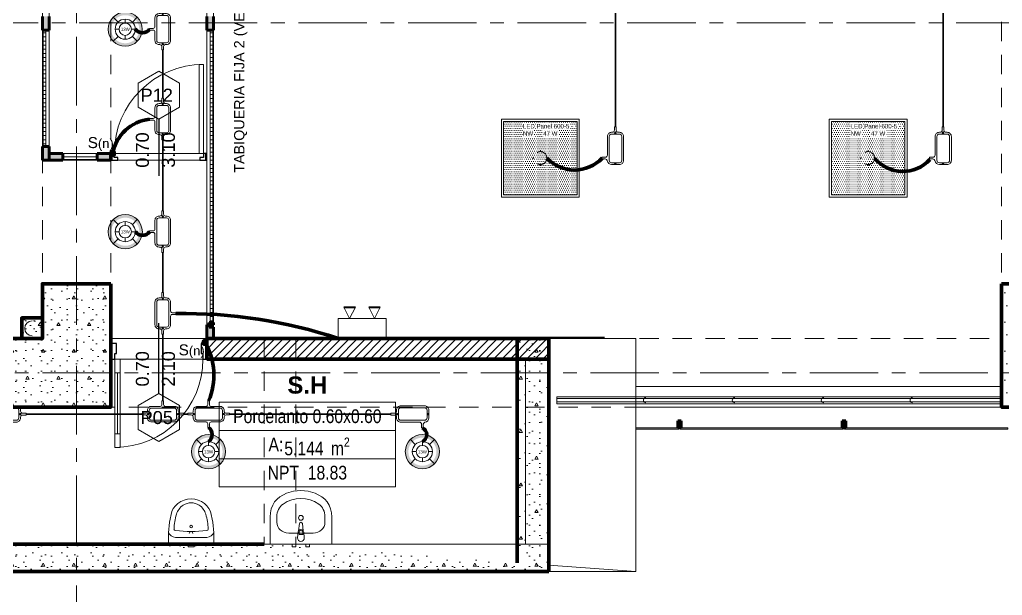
# Model space of a CAD drawing. Header units: inches. Extents: x -38 to 5698, y -33 to 92.
# Drawn here: x 392.9 to 400.08, y 5.83 to 10.03 of the extents above; entities that cross this region are included whole.
import ezdxf
from ezdxf.lldxf.tags import DXFTag

# ---------------------------------------------------------------- set-up
doc = ezdxf.new("R2010")
doc.units = ezdxf.units.IN
doc.header["$MEASUREMENT"] = 0
doc.set_wipeout_variables(frame=1)
for name, pattern in [('CONTINUA', [0]), ('DASHED', [0.75, 0.5, -0.25]), ('Hidden Line', [0.195611, 0.141111, -0.0545]), ('Línea Oculta', [0.195611, 0.141111, -0.0545]), ('Punto & Raya', [0.65, 0.5, -0.075, 0, -0.075]), ('Rayas', [0.282222, 0.141111, -0.141111]), ('Wipeout_Contour', [1, 0, -1])]:
    doc.linetypes.add(name, pattern=pattern)
for name, color, linetype, lineweight in [('00 IE CKTO TOMAS', 111, 'Rayas', 18), ('00_IE_Luminarias', 6, 'Continuous', 30), ('01 IE LUM LED AD DN570C', 1, 'Continuous', 13), ('ALUMBRADO_CONDUIT', 30, 'CONDUIT1', 30), ('Bancas', 1, 'Continuous', 13), ('Cable Alumbrado', 150, 'Continuous', 30), ('CABLEADO EXT.', 3, 'PVCSUBT', 30), ('Luminarias', 5, 'Continuous', 20), ('pulsador', 4, 'Continuous', 40), ('Simb_Alumbrado', 140, 'CONTINUA', 30)]:
    doc.layers.add(name, color=color, linetype=linetype, lineweight=lineweight)
for name, color, linetype in [('02 _ ARQ _ ALB _ Ejes Generales', 7, 'Continuous'), ('02 _ ARQ _ ALB _ Muros Interiores', 7, 'Continuous'), ('02 _ ARQ _ ZON _ Espacio.3D', 7, 'Continuous'), ('08 _ STR _ EXT _ 06 Columnas', 7, 'Continuous'), ('08 _ STR _ EXT _ 07 Losa Aligerada', 7, 'Continuous'), ('08 _ STR _ EXT _ 08 Placas Inclinadas', 7, 'Continuous'), ('08 _ STR _ EXT _ 09 Vigas', 7, 'Continuous'), ('Acabado - Muros', 7, 'Continuous'), ('Estructura - 04 MURO', 7, 'Continuous'), ('Estructura - Carga', 7, 'Continuous'), ('Interior - Escaleras & Barandillas', 7, 'Continuous'), ('Interior - Sanitarios', 7, 'Continuous'), ('Marcador - Secciones', 251, 'Continuous'), ('MEP - HVAC', 7, 'Continuous'), ('Notas - Etiquetas', 251, 'Continuous')]:
    doc.layers.add(name, color=color, linetype=linetype)
doc.styles.add('Annotative', font='arial.ttf')
doc.styles.add('Estilo_Generado_4', font='swisse.ttf')
doc.styles.add('Estilo_Generado_8', font='arialbd.ttf')
doc.styles.add('Estilo_Generado_9', font='ARIALN.TTF')
doc.styles.add('{18b73a54-fa43-428c-adcb-c1c7bbdf2c84}', font='Simplex.shx')
tags = doc.linetypes.add('CONDUIT', pattern='A,1.5,-0.210535,["con",{18b73a54-fa43-428c-adcb-c1c7bbdf2c84},S=0.2,R=0,X=0,Y=-0.065594],-0.702384', length=2.412919).pattern_tags.tags
tags[6] = DXFTag(74, 10)
tags = doc.linetypes.add('CONDUIT1', pattern='A,1,-0.19772,["con",{18b73a54-fa43-428c-adcb-c1c7bbdf2c84},S=0.2,R=0,X=0,Y=-0.065594],-0.593642', length=1.791362).pattern_tags.tags
tags[6] = DXFTag(74, 10)
tags = doc.linetypes.add('PVCSUBT', pattern='A,0.6,-0.3,0.6,-0.075691,["PVC",Standard,S=0.2,R=0,X=0,Y=-0.093724],-0.621005', length=2.196696).pattern_tags.tags
tags[10] = DXFTag(74, 10)
pattern_1 = [(0, (370.00005, 6e-09), (0, 0.3897114), [0.024375, -0.200625]), (0, (370.11255, 0.19486), (0, 0.3897114), [0.024375, -0.200625]), (60, (370.00005, 6e-09), (-0.3375, 0.1948557), [0.024375, -0.200625]), (60, (370.22505, 6e-09), (-0.3375, 0.1948557), [0.024375, -0.200625]), (120, (370.02442, 6e-09), (0.3375, 0.1948557), [0.024375, -0.200625]), (120, (370.24942, 6e-09), (0.3375, 0.1948557), [0.024375, -0.200625]), (0, (370.00005, 0.0375), (0, 0.075), [0, -0.075, 0, -0.1125]), (45, (370.03755, 0.0375), (-0.053033, 0.053033), [0, -0.05625, 0, -0.09375])]
pattern_2 = [(0, (370.000046, 6e-09), (0, 0.03), [])]

# ---------------------------------------------------------------- blocks, each defined once
blk = doc.blocks.new('*U270')
at = {"layer": 'Luminarias', "linetype": 'DASHED', "lineweight": 0, "ltscale": 0.05}
blk.add_lwpolyline([(0, -0.0045), (0, 0.0045)], dxfattribs=at)
blk = doc.blocks.new('*U271')
at = {"color": 0, "linetype": 'ByBlock', "lineweight": -2, "transparency": 16777216}
for p, rotation in [((-0.05, 0), 90), ((0, -0.05), 180), ((0.05, 0), 269.9999999999999)]:
    blk.add_blockref('*U270', p, dxfattribs=dict(at, rotation=rotation))
blk.add_blockref('*U270', (0, 0.05), dxfattribs=at)
blk = doc.blocks.new('PANEL LED 50W')
at = {"layer": 'Luminarias'}
h = blk.add_hatch(dxfattribs=at)
h.set_pattern_fill('DOTS', color=4, scale=0.009097)
h.set_pattern_definition([(0, (0, -2e-14), (0.0072206, 0.01444116), [0, -0.01444116])])
h.paths.add_polyline_path([(-0.2574, -0.2574), (0.2574, -0.2574), (0.2574, 0.2574), (-0.2574, 0.2574)])
h.paths.add_polyline_path([(-0.1296, 0.0974), (0.1849, 0.0974), (0.1849, 0.2469), (-0.1296, 0.2469)], flags=24)
at = {"layer": 'Luminarias', "color": 4, "lineweight": 0}
for points in [[(-0.2729, 0.2729), (0.2729, 0.2729), (0.2729, -0.2729), (-0.2729, -0.2729)], [(-0.2574, -0.2574), (0.2574, -0.2574), (0.2574, 0.2574), (-0.2574, 0.2574)]]:
    blk.add_lwpolyline(points, close=True, dxfattribs=at)
at = {"layer": 'Luminarias', "color": 4, "linetype": 'DASHED', "lineweight": 0, "ltscale": 0.01}
blk.add_circle((0, 0), 0.0455, dxfattribs=at)
at = {"color": 4}
blk.add_blockref('*U271', (0, 0), dxfattribs=at)
at = {"layer": 'Luminarias', "color": 4, "insert": (-0.1218, 0.2392), "char_height": 0.030929, "width": 0.382855, "attachment_point": 1}
blk.add_mtext('{\\Ftxt|c0;LED Panel 600-5 - NW      47 W}', dxfattribs=at)
blk = doc.blocks.new('lumin 47')
at = {"layer": 'ALUMBRADO_CONDUIT', "xscale": 1.041283452965173, "yscale": 1.041283452965173, "zscale": 1.041283452965173}
blk.add_blockref('PANEL LED 50W', (-76.251, 24.2433), dxfattribs=at)
blk = doc.blocks.new('LUM DN570C')
at = {"layer": '01 IE LUM LED AD DN570C'}
h = blk.add_hatch(color=256, dxfattribs=at)
edge = h.paths.add_edge_path()
edge.add_arc((0, 0), 0.1344, 0, 360)
edge = h.paths.add_edge_path(flags=17)
edge.add_arc((0, 0), 0.1108, 0, 360)
for p, q in [((-0.0561, 0.0563), (-0.0949, 0.0952)), ((0.0561, 0.0563), (0.0949, 0.0952)), ((-0.0561, -0.0563), (-0.0949, -0.0952)), ((0.0561, -0.0563), (0.0949, -0.0952))]:
    blk.add_line(p, q, dxfattribs=at)
at = {"layer": '01 IE LUM LED AD DN570C', "ltscale": 0.4}
for p, q in [((0, 0.0487), (0, 0.0795)), ((-0.0487, 0), (-0.0795, 0)), ((0.0487, 0), (0.0795, 0)), ((0, -0.0487), (0, -0.0795))]:
    blk.add_line(p, q, dxfattribs=at)
at = {"layer": '01 IE LUM LED AD DN570C'}
for radius in [0.1344, 0.0795]:
    blk.add_circle((0, 0), radius, dxfattribs=at)
at = {"layer": '01 IE LUM LED AD DN570C', "ltscale": 0.4}
blk.add_circle((0, 0), 0.0487, dxfattribs=at)
at = {"color": 1, "linetype": 'ByBlock', "lineweight": 80, "insert": (-0.0353, 0.0117), "char_height": 0.025, "width": 0.622217, "attachment_point": 1}
blk.add_mtext('13W ', dxfattribs=at)
blk = doc.blocks.new('CAJA OVAL TIPO L')
at = {"layer": 'Simb_Alumbrado', "lineweight": 13}
blk.add_lwpolyline([(-0.0491, -0.079), (-0.0491, -0.0343, -0.380413), (-0.0258, -0.0088), (-0.0258, -0.0088, 0.341426), (-0.0164, 0.0033), (-0.0164, 0.0236), (-0.0063, 0.0236), (-0.0063, 0.0033, 0.414214), (0.0063, -0.0092), (0.1138, -0.0092, -0.414214), (0.1388, -0.0343), (0.1388, -0.0382, 0.414214), (0.1513, -0.0508), (0.1716, -0.0508), (0.1716, -0.0609), (0.1513, -0.0609, 0.414214), (0.1388, -0.0734), (0.1388, -0.079, -0.414214), (0.1138, -0.104), (-0.0241, -0.104, -0.414214), (-0.0491, -0.079, 0.414214)], format="xyb", dxfattribs=at)
for points in [[(-0.0483, -0.0558), (-0.0395, -0.0558)], [(-0.0439, -0.0514), (-0.0439, -0.0602)], [(0.1323, -0.0558), (0.1411, -0.0558)], [(0.1367, -0.0514), (0.1367, -0.0602)]]:
    blk.add_lwpolyline(points, dxfattribs=at)
blk.add_lwpolyline([(-0.0241, -0.0199), (0.1138, -0.0199, -0.414214), (0.1282, -0.0343), (0.1282, -0.079, -0.414214), (0.1138, -0.0934), (-0.0241, -0.0934, -0.414214), (-0.0384, -0.079), (-0.0384, -0.0343, -0.414214)], format="xyb", close=True, dxfattribs=at)
for centre in [(-0.0439, -0.0558), (0.1367, -0.0558)]:
    blk.add_circle(centre, 0.00438, dxfattribs=at)
blk = doc.blocks.new('oval t')
at = {"layer": 'Simb_Alumbrado', "lineweight": 13}
blk.add_lwpolyline([(0.0141, 0.0102, -0.414214), (0.0041, 0.0202), (0.0041, 0.0416), (-0.0056, 0.0416), (-0.0056, 0.0202, -0.414214), (-0.0156, 0.0102), (-0.0659, 0.0102, 0.414214), (-0.0899, -0.0138), (-0.0899, -0.0183, -0.414214), (-0.1019, -0.0303), (-0.1213, -0.0303), (-0.1213, -0.04), (-0.1016, -0.04, -0.451917), (-0.0897, -0.0535, 0.451917), (-0.0659, -0.0805), (0.0659, -0.0805, 0.414214), (0.0899, -0.0566), (0.0899, -0.0512, -0.398753), (0.1019, -0.0401), (0.1213, -0.0401), (0.1213, -0.0304), (0.1019, -0.0304, -0.368669), (0.0899, -0.0176), (0.0899, -0.0138, 0.414214), (0.0659, 0.0102), (0.0141, 0.0102)], format="xyb", dxfattribs=at)
blk.add_lwpolyline([(-0.0659, 0), (0.0659, 0, -0.414214), (0.0797, -0.0138), (0.0797, -0.0566, -0.414214), (0.0659, -0.0703), (-0.0659, -0.0703, -0.414214), (-0.0797, -0.0566), (-0.0797, -0.0138, -0.414214)], format="xyb", close=True, dxfattribs=at)
for points in [[(-0.0911, -0.0352), (-0.0828, -0.0352)], [(-0.0869, -0.031), (-0.0869, -0.0394)], [(0.0837, -0.0352), (0.0921, -0.0352)], [(0.0879, -0.031), (0.0879, -0.0394)]]:
    blk.add_lwpolyline(points, dxfattribs=at)
for centre in [(-0.0869, -0.0352), (0.0879, -0.0352)]:
    blk.add_circle(centre, 0.00419, dxfattribs=at)
blk = doc.blocks.new('ii3t')
at = {"layer": 'Simb_Alumbrado', "lineweight": 5}
h = blk.add_hatch(color=3, dxfattribs=at)
edge = h.paths.add_edge_path()
edge.add_arc((0, 0), 0.0164, 0, 360)
blk.add_circle((0, 0), 0.0164, dxfattribs=at)
blk = doc.blocks.new('CAJA CONDULET TIPO X')
at = {"layer": 'Simb_Alumbrado', "lineweight": 13}
for p, q in [((78.5283, -4.1616), (78.5283, -4.1519)), ((78.5283, -4.1519), (78.5497, -4.1519)), ((78.5497, -4.1616), (78.5283, -4.1616))]:
    blk.add_line(p, q, dxfattribs=at)
for points in [[(78.6505, -4.1716, -0.414214), (78.6605, -4.1616), (78.6819, -4.1616), (78.6819, -4.1519), (78.6605, -4.1519, -0.414214), (78.6505, -4.1419), (78.6505, -4.0916, 0.414214), (78.6265, -4.0677), (78.6219, -4.0677, -0.414214), (78.6099, -4.0557), (78.6099, -4.0363), (78.6002, -4.0363), (78.6002, -4.056, -0.451917), (78.5867, -4.0678, 0.451917), (78.5597, -4.0916), (78.5597, -4.1419)], [(78.5597, -4.1716), (78.5597, -4.2235, 0.414214), (78.5837, -4.2475), (78.589, -4.2475, -0.334232), (78.6002, -4.2595), (78.6002, -4.2789), (78.6099, -4.2789), (78.6099, -4.2595, -0.455912), (78.6227, -4.2475), (78.6265, -4.2475, 0.414214), (78.6505, -4.2235), (78.6505, -4.1716)]]:
    blk.add_lwpolyline(points, format="xyb", dxfattribs=at)
blk.add_lwpolyline([(78.6403, -4.0916), (78.6403, -4.2235, -0.414214), (78.6265, -4.2373), (78.5837, -4.2373, -0.414214), (78.5699, -4.2235), (78.5699, -4.0916, -0.414214), (78.5837, -4.0779), (78.6265, -4.0779, -0.414214)], format="xyb", close=True, dxfattribs=at)
for points in [[(78.6093, -4.0706), (78.6009, -4.0706)], [(78.6051, -4.0664), (78.6051, -4.0748)], [(78.6093, -4.2454), (78.6009, -4.2454)], [(78.6051, -4.2412), (78.6051, -4.2496)]]:
    blk.add_lwpolyline(points, dxfattribs=at)
for centre in [(78.6051, -4.0706), (78.6051, -4.2454)]:
    blk.add_circle(centre, 0.00419, dxfattribs=at)
for centre, start, end in [((78.5497, -4.1419), 270, 0), ((78.5497, -4.1716), 0, 90)]:
    blk.add_arc(centre, 0.01, start, end, dxfattribs=at)
blk = doc.blocks.new('luz de emergencia')
at = {"color": 5, "lineweight": 40}
for p, q in [((164.1493, 48.9365, -0.0001), (164.2333, 48.9365, -0.0001)), ((164.3313, 48.9365, -0.0001), (164.4153, 48.9365, -0.0001))]:
    blk.add_line(p, q, dxfattribs=at)
at = {"layer": '00_IE_Luminarias', "color": 5, "linetype": 'Continuous', "lineweight": 13}
for p, q in [((164.1913, 49.0205, -0.0001), (164.1493, 48.9365, -0.0001)), ((164.2333, 48.9365, -0.0001), (164.1913, 49.0205, -0.0001)), ((164.3733, 49.0205, -0.0001), (164.3313, 48.9365, -0.0001)), ((164.4153, 48.9365, -0.0001), (164.3733, 49.0205, -0.0001))]:
    blk.add_line(p, q, dxfattribs=at)
at = {"layer": '00_IE_Luminarias', "color": 5, "linetype": 'Continuous', "lineweight": 13, "elevation": -0.0001}
blk.add_lwpolyline([(164.4573, 49.0205), (164.1073, 49.0205), (164.1073, 49.1666), (164.4573, 49.1665)], close=True, dxfattribs=at)

msp = doc.modelspace()

# ---------------------------------------------------------------- hatches: boundary and pattern name
at = {"layer": '08 _ STR _ EXT _ 06 Columnas', "linetype": 'Continuous', "lineweight": 9}
h = msp.add_hatch(dxfattribs=at)
h.set_pattern_fill('HORMIGÓN_EN_MASA_0002', style=0, pattern_type=2)
h.set_pattern_definition(pattern_1)
h.paths.add_polyline_path([(393.57, 8.1), (393.07, 8.1), (393.07, 7.7), (392.67, 7.7), (392.67, 7.2), (393.57, 7.2)])
at = {"layer": '08 _ STR _ EXT _ 08 Placas Inclinadas', "linetype": 'Continuous', "lineweight": 9}
h = msp.add_hatch(dxfattribs=at)
h.set_pattern_fill('HORMIGÓN_EN_MASA_0002', style=0, pattern_type=2)
h.set_pattern_definition(pattern_1)
h.paths.add_polyline_path([(396.5361, 6.0643), (394.6886, 6.2005), (392.5507, 6.2005), (391.9156, 6.1537), (391.9156, 6.0005), (396.5361, 6.0005)])
h = msp.add_hatch(dxfattribs=at)
h.set_pattern_fill('HORMIGÓN_EN_MASA_0002', style=0, pattern_type=2)
h.set_pattern_definition(pattern_1)
h.paths.add_polyline_path([(396.767, 6.0473), (396.5361, 6.0643), (396.5361, 6.0005), (396.767, 6.0005)])
at = {"layer": 'Acabado - Muros', "linetype": 'Continuous', "lineweight": 0}
for points in [[(396.8248, 7.15), (396.767, 7.15), (396.767, 7.05), (396.8248, 7.05)], [(397.7075, 7.1), (397.7075, 7.05), (397.7325, 7.05), (397.7325, 7.1)], [(398.9075, 7.1), (398.9075, 7.05), (398.9325, 7.05), (398.9325, 7.1)]]:
    msp.add_hatch(color=254, dxfattribs=at).paths.add_polyline_path(points)
at = {"layer": 'Acabado - Muros', "linetype": 'Continuous', "lineweight": 9}
for points in [[(396.8017, 7.04), (397.715, 7.04), (397.715, 7.05), (396.8017, 7.05)], [(397.725, 7.04), (398.915, 7.04), (398.915, 7.05), (397.725, 7.05)], [(398.925, 7.04), (400.115, 7.04), (400.115, 7.05), (398.925, 7.05)]]:
    msp.add_hatch(color=250, dxfattribs=at).paths.add_polyline_path(points)
at = {"layer": 'Estructura - Carga', "linetype": 'Continuous', "lineweight": 13}
h = msp.add_hatch(dxfattribs=at)
h.set_pattern_fill('HORMIGÓN_ARMADO_0002', color=251, style=0, pattern_type=2)
h.set_pattern_definition([(0, (370.00005, 6e-09), (0, 0.311769), [0.03, -0.15]), (0, (370.09005, 0.1559), (0, 0.311769), [0.03, -0.15]), (60, (370.00005, 6e-09), (-0.27, 0.1558846), [0.03, -0.15]), (60, (370.18005, 6e-09), (-0.27, 0.1558846), [0.03, -0.15]), (120, (370.03005, 6e-09), (0.27, 0.1558846), [0.03, -0.15]), (120, (370.21005, 6e-09), (0.27, 0.1558846), [0.03, -0.15]), (0, (370.000046, 0.03), (0, 0.06), [0, -0.06, 0, -0.09]), (45, (370.030046, 0.03), (-0.04242641, 0.04242641), [0, -0.045, 0, -0.075])])
h.paths.add_polyline_path([(392.92, 7.7), (393.07, 7.7), (393.07, 7.85), (392.92, 7.85)])

# ---------------------------------------------------------------- linework, layer by layer
at = {"layer": '02 _ ARQ _ ALB _ Muros Interiores', "color": 165, "linetype": 'Continuous', "lineweight": 15}
for p, q in [((394.215, 9.05), (394.215, 9.7)), ((394.215, 9.7), (394.245, 9.7)), ((394.245, 9.7), (394.245, 9.05)), ((394.245, 9.05), (394.215, 9.05)), ((393.598, 6.906), (393.598, 7.55)), ((393.598, 7.55), (393.638, 7.55)), ((393.638, 7.55), (393.638, 6.906)), ((393.638, 7.45), (393.598, 7.45)), ((393.598, 7.006), (393.638, 7.006)), ((393.638, 6.906), (393.598, 6.906))]:
    msp.add_line(p, q, dxfattribs=at)
at = {"layer": '02 _ ARQ _ ALB _ Muros Interiores', "color": 152, "linetype": 'Continuous', "lineweight": 25}
for p, q in [((393.92, 9.3), (393.92, 8.8875)), ((393.92, 7.3), (393.92, 7.8125))]:
    msp.add_line(p, q, dxfattribs=at)
at = {"layer": '02 _ ARQ _ ALB _ Muros Interiores', "color": 165, "linetype": 'Continuous', "lineweight": 25}
for p, q in [((393.595, 9.05), (393.57, 9.05)), ((393.57, 9.05), (393.57, 9)), ((393.595, 9.02), (393.595, 9.05)), ((394.27, 9.05), (394.245, 9.05)), ((394.245, 9.05), (394.245, 9.02)), ((394.27, 9), (394.27, 9.05)), ((393.57, 9), (393.62, 9)), ((393.62, 9.02), (393.595, 9.02)), ((393.62, 9), (393.62, 9.02)), ((394.245, 9.02), (394.22, 9.02)), ((394.22, 9.02), (394.22, 9)), ((394.22, 9), (394.27, 9)), ((393.57, 7.665), (393.57, 7.55)), ((393.61, 7.665), (393.57, 7.665)), ((393.61, 7.59), (393.61, 7.665)), ((394.23, 7.665), (394.23, 7.59)), ((393.57, 7.55), (393.598, 7.55)), ((393.598, 7.55), (393.598, 7.59)), ((393.598, 7.59), (393.61, 7.59))]:
    msp.add_line(p, q, dxfattribs=at)
at = {"layer": '02 _ ARQ _ ALB _ Muros Interiores', "color": 7, "linetype": 'Continuous', "lineweight": 80}
for p, q in [((393.57, 9), (393.57, 9.05)), ((394.27, 9), (394.27, 9.05)), ((393.57, 7.55), (393.57, 7.7))]:
    msp.add_line(p, q, dxfattribs=at)
at = {"layer": '02 _ ARQ _ ALB _ Muros Interiores', "color": 251, "linetype": 'Continuous', "lineweight": 13, "flags": 128}
for points in [[(393.92, 9.65), (393.7685, 9.5625), (393.7685, 9.3875), (393.92, 9.3), (394.0716, 9.3875), (394.0716, 9.5625)], [(393.92, 6.95), (394.0716, 7.0375), (394.0716, 7.2125), (393.92, 7.3), (393.7685, 7.2125), (393.7685, 7.0375)]]:
    msp.add_lwpolyline(points, close=True, dxfattribs=at)
at = {"layer": '02 _ ARQ _ ALB _ Muros Interiores', "color": 165, "linetype": 'Continuous', "lineweight": 15, "flags": 128}
msp.add_lwpolyline([(393.618, 7.45), (393.618, 7.006)], dxfattribs=at)
at = {"layer": '02 _ ARQ _ ALB _ Muros Interiores', "color": 175, "linetype": 'Continuous', "lineweight": 15}
msp.add_arc((394.245, 9.05), 0.65, 90, 180, dxfattribs=at)
at = {"layer": '02 _ ARQ _ ZON _ Espacio.3D', "color": 252, "linetype": 'Continuous', "lineweight": 13}
for p, q in [((394.3606, 7.235), (394.3606, 6.6174)), ((394.3606, 7.235), (395.6469, 7.235)), ((395.6469, 6.6174), (395.6469, 7.235)), ((394.3606, 7.0291), (395.6469, 7.0291)), ((395.6469, 6.8233), (394.3606, 6.8233)), ((394.3606, 6.6174), (395.6469, 6.6174))]:
    msp.add_line(p, q, dxfattribs=at)
at = {"layer": '02 _ ARQ _ ZON _ Espacio.3D', "color": 9, "linetype": 'Continuous', "lineweight": 5, "flags": 128}
for points in [[(393.12, 9.05), (394.27, 9.05), (394.27, 12.175), (393.12, 12.175)], [(396.5947, 6.2), (396.5947, 7.55), (393.57, 7.55), (393.57, 7.2), (392.67, 7.2), (392.67, 7.55), (392.5507, 7.55), (392.5507, 6.2)]]:
    msp.add_lwpolyline(points, close=True, dxfattribs=at)
at = {"layer": '08 _ STR _ EXT _ 06 Columnas', "color": 7, "linetype": 'Continuous', "lineweight": 80, "flags": 128}
msp.add_lwpolyline([(393.57, 8.1), (393.57, 7.2), (392.67, 7.2), (392.67, 7.7), (393.07, 7.7), (393.07, 8.1)], close=True, dxfattribs=at)
at = {"layer": '08 _ STR _ EXT _ 08 Placas Inclinadas', "color": 7, "linetype": 'Continuous', "lineweight": 80}
msp.add_line((391.9156, 6.2005), (394.6886, 6.2005), dxfattribs=at)
at = {"layer": '08 _ STR _ EXT _ 09 Vigas', "color": 251, "linetype": 'Hidden Line', "lineweight": 13}
for p, q in [((393.07, 7.7), (393.07, 16.9)), ((393.57, 7.7), (393.57, 16.9)), ((400.07, 7.7), (400.07, 16.9)), ((386.57, 7.7), (393.07, 7.7))]:
    msp.add_line(p, q, dxfattribs=at)
at = {"layer": 'Acabado - Muros', "color": 7, "linetype": 'Continuous', "lineweight": 60}
for p, q in [((393.12, 9.05), (393.12, 9)), ((393.57, 9.05), (393.57, 9)), ((393.12, 9), (393.07, 9)), ((396.767, 7.15), (396.767, 7.05)), ((396.8248, 7.15), (396.767, 7.15)), ((396.8248, 7.15), (396.8248, 7.05)), ((397.7075, 7.1), (397.7075, 7.05)), ((397.7325, 7.1), (397.7075, 7.1)), ((397.7325, 7.1), (397.7325, 7.05)), ((398.9325, 7.1), (398.9075, 7.1)), ((398.9075, 7.1), (398.9075, 7.05)), ((398.9325, 7.1), (398.9325, 7.05)), ((396.8248, 7.05), (396.767, 7.05)), ((397.7325, 7.05), (397.7075, 7.05)), ((398.9325, 7.05), (398.9075, 7.05))]:
    msp.add_line(p, q, dxfattribs=at)
at = {"layer": 'Acabado - Muros', "color": 7, "linetype": 'Continuous', "lineweight": 13, "flags": 128}
for points in [[(396.8017, 7.04), (396.8017, 7.05), (397.715, 7.05), (397.715, 7.04)], [(397.725, 7.04), (397.725, 7.05), (398.915, 7.05), (398.915, 7.04)], [(398.925, 7.04), (398.925, 7.05), (400.115, 7.05), (400.115, 7.04)]]:
    msp.add_lwpolyline(points, close=True, dxfattribs=at)
at = {"layer": 'ALUMBRADO_CONDUIT', "color": 30, "lineweight": 30, "ltscale": 0.4, "true_color": 0xf26722}
for p, q in [((397.2515, 12.2018), (397.2516, 9.2454)), ((399.6432, 12.1923), (399.6433, 9.2454)), ((393.9484, 9.805, -0.0001), (393.9484, 9.4527, -0.0001)), ((393.9484, 9.1485, -0.0001), (393.9484, 8.6325, 0)), ((393.9487, 8.3283, 0), (393.9486, 8.0352, 0)), ((393.9485, 7.731, 0), (393.9484, 7.2449)), ((392.9522, 7.1486), (393.7974, 7.1486)), ((394.1016, 7.1486), (394.1299, 7.1486)), ((394.4342, 7.1486), (395.6138, 7.1486))]:
    msp.add_line(p, q, dxfattribs=at)
at = {"layer": 'CABLEADO EXT.', "color": 3, "lineweight": 80}
for centre, radius, start, end in [((393.8003, 9.9938, -0.0001), 0.0641, 216.0183, 323.9817), ((393.8839, 8.9963, -0.0005), 0.305, 95.9816, 169.85527), ((396.9534, 9.2053), 0.2767, 223.15072, 316.84928), ((399.3492, 9.1864), 0.2673, 219.58514, 317.72902), ((393.8006, 8.5171, 0), 0.0641, 216.0183, 323.9817), ((394.2454, 7.0004), 0.0641, 306.0183, 53.9817), ((395.8194, 6.9988), 0.0556, 295.45713, 64.54287)]:
    msp.add_arc(centre, radius, start, end, dxfattribs=at)
at = {"layer": 'Estructura - Carga', "color": 7, "linetype": 'Continuous', "lineweight": 80, "flags": 128}
msp.add_lwpolyline([(392.92, 7.7), (393.07, 7.7), (393.07, 7.85), (392.92, 7.85)], close=True, dxfattribs=at)
at = {"layer": 'Interior - Sanitarios', "color": 205, "linetype": 'Continuous', "lineweight": 13}
for p, q in [((394.7807, 6.3599), (394.7807, 6.3999)), ((395.1325, 6.3599), (395.1325, 6.3999)), ((394.2707, 6.2501), (394.0408, 6.2501)), ((395.0456, 6.2805), (394.8676, 6.2805)), ((394.943, 6.2853), (394.943, 6.2704)), ((394.943, 6.2704), (394.9702, 6.2704)), ((394.9702, 6.2704), (394.9702, 6.2853))]:
    msp.add_line(p, q, dxfattribs=at)
at = {"layer": 'Interior - Sanitarios', "color": 205, "linetype": 'Continuous', "lineweight": 13, "flags": 128}
for points in [[(394.2968, 6.4378), (394.3147, 6.3612), (394.3207, 6.283), (394.3207, 6.2), (393.9907, 6.2), (393.9907, 6.283), (393.9967, 6.3612), (394.0146, 6.4378), (394.0256, 6.4599), (394.0406, 6.4799), (394.0591, 6.4972), (394.0806, 6.5112), (394.1043, 6.5215), (394.1296, 6.5279), (394.1557, 6.53), (394.1818, 6.5279), (394.2071, 6.5215), (394.2308, 6.5112), (394.2523, 6.4972), (394.2708, 6.4799), (394.2858, 6.4599)], [(394.7318, 6.2), (394.7318, 6.3999), (394.734, 6.4293), (394.7404, 6.4578), (394.7509, 6.4844), (394.7652, 6.5083), (394.7827, 6.5288), (394.8029, 6.5451), (394.8517, 6.5712), (394.9034, 6.5872), (394.9566, 6.5926), (395.0098, 6.5872), (395.0615, 6.5712), (395.1103, 6.5451), (395.1305, 6.5288), (395.148, 6.5083), (395.1623, 6.4844), (395.1728, 6.4578), (395.1792, 6.4293), (395.1814, 6.3999), (395.1814, 6.2)]]:
    msp.add_lwpolyline(points, close=True, dxfattribs=at)
msp.add_lwpolyline([(394.9316, 6.2455), (394.9356, 6.2875, -0.12102), (394.9389, 6.297), (394.9455, 6.3499, -0.882566), (394.9677, 6.3499), (394.9743, 6.297, -0.12102), (394.9776, 6.2875), (394.9816, 6.2455, -1)], format="xyb", close=True, dxfattribs=at)
msp.add_lwpolyline([(394.1422, 6.2784, -1), (394.1692, 6.2784)], format="xyb", dxfattribs=at)
for points in [[(394.1767, 6.2), (394.1767, 6.18), (394.1347, 6.18), (394.1347, 6.2)], [(394.9201, 6.2), (394.9201, 6.18), (394.8931, 6.18), (394.8931, 6.2)], [(395.0201, 6.2), (395.0201, 6.18), (394.9931, 6.18), (394.9931, 6.2)]]:
    msp.add_lwpolyline(points, dxfattribs=at)
at = {"layer": 'Interior - Sanitarios', "color": 205, "linetype": 'Continuous', "lineweight": 13}
msp.add_circle((394.9566, 6.3924), 0.0175, dxfattribs=at)
at = {"layer": 'Interior - Sanitarios', "color": 175, "linetype": 'Continuous', "lineweight": 13}
for centre, radius, start, end in [((394.9566, 6.2856), 0.0211, 32.77103, 147.22897), ((394.9566, 6.2853), 0.0136, 0, 180)]:
    msp.add_arc(centre, radius, start, end, dxfattribs=at)
at = {"layer": 'Interior - Sanitarios', "color": 205, "linetype": 'Continuous', "lineweight": 13}
for centre, major_axis, ratio, start_param, end_param in [((394.9566, 6.2), (0, 0.3331), 0.821452, 5.78621, 6.78016), ((394.1853, 6.3812), (0.1423, 0), 0.93164, 2.234405, 2.860325), ((394.1557, 6.4025), (0.1065, 0), 0.93164, 0.993922, 2.14767), ((394.1261, 6.3812), (0.1423, 0), 0.93164, 0.281267, 0.907188), ((394.8676, 6.3999), (0, 0.1057), 0.821452, 0.496975, 1.570796), ((395.0456, 6.3999), (0, 0.1057), 0.821452, 4.712389, 5.78621), ((394.5957, 6.2835), (0.5658, 0), 0.93164, 2.883545, 3.089709), ((393.7158, 6.2835), (0.5658, 0), 0.93164, 0.051883, 0.258047), ((394.8677, 6.3599), (0.087, 0), 0.9125, 3.141593, 4.712389), ((395.0455, 6.3599), (0.087, 0), 0.9125, 4.712389, 6.283185), ((394.0408, 6.2979), (0.0513, 0), 0.93164, 3.363381, 4.712389), ((394.0439, 6.3119), (0.0133, 0), 0.93164, 3.22739, 4.529524), ((394.1557, 7.043), (0.806, 0), 0.93164, 4.570129, 4.854649), ((394.2676, 6.3119), (0.0133, 0), 0.93164, 4.895254, 6.197388), ((394.2707, 6.2979), (0.0513, 0), 0.93164, 4.712389, 6.061397)]:
    msp.add_ellipse(centre, major_axis=major_axis, ratio=ratio, start_param=start_param, end_param=end_param, dxfattribs=at)
msp.add_ellipse((394.1561, 6.3291), major_axis=(0.00926, 0), ratio=0.93164, dxfattribs=at)
at = {"layer": 'Marcador - Secciones', "color": 251, "linetype": 'Punto & Raya', "lineweight": 13}
msp.add_line((374.9384, 10.0018), (416.3507, 10.0018), dxfattribs=at)
at = {"layer": 'MEP - HVAC', "color": 7, "linetype": 'Continuous', "lineweight": 13, "flags": 128}
msp.add_lwpolyline([(392.995, 7.721, -1), (392.995, 7.829, -1)], format="xyb", dxfattribs=at)

# ---------------------------------------------------------------- block references
for p in [(472.9551, -15.2272), (475.3468, -15.2272)]:
    msp.add_blockref('lumin 47', p)
at = {"xscale": 1.253906979044094, "yscale": 1.253906979044094, "zscale": 1.253906979044094, "rotation": 89.99999999999997}
msp.add_blockref('CAJA CONDULET TIPO X', (389.0708, -91.4149), dxfattribs=at)
at = {"layer": '01 IE LUM LED AD DN570C', "color": 1, "lineweight": 5, "xscale": 0.9263905751172247, "yscale": 0.9263905751172247, "zscale": 0.9263905751172247}
for p in [(393.6748, 9.9561, -0.0001), (393.6751, 8.4794, 0), (394.283, 6.875), (395.8433, 6.875)]:
    msp.add_blockref('LUM DN570C', p, dxfattribs=at)
at = {"layer": 'ALUMBRADO_CONDUIT', "linetype": 'CONDUIT', "lineweight": 30, "yscale": 1.253906979044094, "zscale": 1.253906979044094}
for p, xscale, rotation in [((397.1816, 9.0302), 1.253906979044094, 90), ((399.5732, 9.0302), 1.253906979044094, 90), ((392.737, 7.0786), -1.253906979044094, 180), ((395.829, 7.0786), 1.253906979044094, 180)]:
    msp.add_blockref('CAJA OVAL TIPO L', p, dxfattribs=dict(at, xscale=xscale, rotation=rotation))
at = {"layer": 'Bancas', "color": 252, "true_color": 0x939598, "yscale": 1.253906979044094, "zscale": 1.253906979044094}
for p, xscale, rotation in [((393.9043, 9.9571, -0.0001), 1.253906979044094, 89.99999999999999), ((393.9043, 9.3006, -0.0001), 1.253906979044094, 89.99999999999999), ((393.9046, 8.4804, 0), 1.253906979044094, 89.99999999999999), ((393.9927, 7.8831, 0), -1.253906979044094, 270)]:
    msp.add_blockref('oval t', p, dxfattribs=dict(at, xscale=xscale, rotation=rotation))
at = {"layer": 'Bancas', "color": 252, "true_color": 0x939598, "xscale": 1.253906979044094, "yscale": 1.253906979044094, "zscale": 1.253906979044094}
msp.add_blockref('oval t', (393.9495, 7.1928), dxfattribs=at)
at = {"layer": 'Cable Alumbrado', "lineweight": 0, "xscale": 1.404578189384958, "yscale": 1.404578189384958, "zscale": 1.404578189384958}
msp.add_blockref('ii3t', (393.5837, 9.05, -0.0005), dxfattribs=at)

# ---------------------------------------------------------------- texts
at = {"layer": '02 _ ARQ _ ALB _ Muros Interiores', "color": 251, "lineweight": 25, "insert": (393.7867, 9.4275), "char_height": 0.095, "attachment_point": 7, "style": 'Estilo_Generado_4'}
msp.add_mtext('\\A1;{\\pql;\\pt0;\\fSwis721 Ex BT|b0|i0|c0|p34;P12\\fSwis721 Ex BT|b0|i0|c0|p34;\\fSwis721 Ex BT|b0|i0|c0|p34;\\fSwis721 Ex BT|b0|i0|c0|p34;}', dxfattribs=at)
at = {"layer": '02 _ ARQ _ ALB _ Muros Interiores', "color": 251, "lineweight": 25, "char_height": 0.095, "attachment_point": 7, "style": 'Estilo_Generado_4'}
for s, insert, rotation in [('\\A1;{\\pql;\\pt0;\\fSwis721 Ex BT|b0|i0|c0|p34;0.70\\fSwis721 Ex BT|b0|i0|c0|p34;\\A1{\\H.66x;\\S^  ;}\\fSwis721 Ex BT|b0|i0|c0|p34;\\fSwis721 Ex BT|b0|i0|c0|p34;}', (393.875, 8.946), 90), ('\\A1;{\\pql;\\pt0;\\fSwis721 Ex BT|b0|i0|c0|p34;3.10\\fSwis721 Ex BT|b0|i0|c0|p34;\\A1{\\H.66x;\\S^  ;}\\fSwis721 Ex BT|b0|i0|c0|p34;\\fSwis721 Ex BT|b0|i0|c0|p34;}', (394.065, 8.946), 90), ('\\A1;{\\pql;\\pt0;\\fSwis721 Ex BT|b0|i0|c0|p34;0.70\\fSwis721 Ex BT|b0|i0|c0|p34;\\A1{\\H.66x;\\S^  ;}\\fSwis721 Ex BT|b0|i0|c0|p34;\\fSwis721 Ex BT|b0|i0|c0|p34;}', (393.875, 7.35), 89.99948), ('\\A1;{\\pql;\\pt0;\\fSwis721 Ex BT|b0|i0|c0|p34;2.10\\fSwis721 Ex BT|b0|i0|c0|p34;\\A1{\\H.66x;\\S^  ;}\\fSwis721 Ex BT|b0|i0|c0|p34;\\fSwis721 Ex BT|b0|i0|c0|p34;}', (394.065, 7.35), 89.99948), ('\\A1;{\\pql;\\pt0;\\fSwis721 Ex BT|b0|i0|c0|p34;P05\\fSwis721 Ex BT|b0|i0|c0|p34;\\fSwis721 Ex BT|b0|i0|c0|p34;\\fSwis721 Ex BT|b0|i0|c0|p34;}', (393.7867, 7.075), 359.99948)]:
    msp.add_mtext(s, dxfattribs=dict(at, insert=insert, rotation=rotation))
at = {"layer": '02 _ ARQ _ ZON _ Espacio.3D', "color": 252, "lineweight": 25, "attachment_point": 2}
for s, insert, char_height, style in [('\\A1;{\\pqc;\\pt0;\\fArial|b1|i0|c0|p34;S.H}', (395.0038, 7.4235), 0.125, 'Estilo_Generado_8'), ('\\A1;{\\pqc;\\pt0;\\fArial Narrow|b0|i0|c0|p34;Porcelanto 0.60x0.60}', (395.0038, 7.1836), 0.1, 'Estilo_Generado_9'), ('\\A1;{\\pqc;\\pt0;\\fArial Narrow|b0|i0|c0|p34;A: }', (394.7746, 6.9773), 0.1, 'Estilo_Generado_9'), ('\\A1;{\\pqc;\\pt0,0.3;\\fArial Narrow|b0|i0|c0|p34;5.144\\fArial Narrow|b0|i0|c0|p34;\\A1{\\H.66x;\\S^  ;}\\fArial Narrow|b0|i0|c0|p34; m\\fArial Narrow|b0|i0|c0|p34;\\A1{\\H.66x;\\S2^  ;}}', (395.0743, 6.9777), 0.1, 'Estilo_Generado_9'), ('\\A1;{\\pqc;\\pt0;\\fArial Narrow|b0|i0|c0|p34;NPT  18.83}', (395.0038, 6.7718), 0.1, 'Estilo_Generado_9')]:
    msp.add_mtext(s, dxfattribs=dict(at, insert=insert, char_height=char_height, style=style))
at = {"layer": 'Notas - Etiquetas', "color": 8, "linetype": 'Continuous', "lineweight": 13, "insert": (394.5178, 8.909), "char_height": 0.075, "attachment_point": 4, "rotation": 89.99997, "style": 'Estilo_Generado_4'}
msp.add_mtext('\\A1;{\\pql;\\fSwis721 Ex BT|b0|i0|c0|p34;TABIQUERIA FIJA 2 (VER DETALLE)\\fSwis721 Ex BT|b0|i0|c0|p34; }', dxfattribs=at)

# ---------------------------------------------------------------- next in the draw order: wipeouts: each hides what was drawn before it
at = {"color": 254, "linetype": 'Wipeout_Contour', "lineweight": 0, "ltscale": 12967.862649}
msp.add_wipeout([(394.27, 7.55), (397.1712, 7.5499), (397.1712, 7.6999), (394.27, 7.7)], dxfattribs=at).dxf.layer = '02 _ ARQ _ ALB _ Muros Interiores'
at = {"color": 254, "linetype": 'Wipeout_Contour', "lineweight": 0, "ltscale": 9730.160242}
msp.add_wipeout([(396.767, 6.0473), (396.767, 6.0005), (397.4021, 6.0005)], dxfattribs=at).dxf.layer = '08 _ STR _ EXT _ 08 Placas Inclinadas'

# ---------------------------------------------------------------- next in the draw order: hatches: boundary and pattern name
at = {"layer": '02 _ ARQ _ ALB _ Muros Interiores', "linetype": 'Continuous', "lineweight": 5}
h = msp.add_hatch(dxfattribs=at)
h.set_pattern_fill('LADRILLO_COMÚN_0002', color=250, style=0, pattern_type=2)
h.set_pattern_definition([(45, (370.000046, 6e-09), (-0.03005204, 0.03005204), [])])
h.paths.add_polyline_path([(394.27, 7.55), (397.1712, 7.5499), (397.1712, 7.6999), (394.27, 7.7)])

# ---------------------------------------------------------------- next in the draw order: linework, layer by layer
at = {"layer": '02 _ ARQ _ ALB _ Muros Interiores', "color": 7, "linetype": 'Continuous', "lineweight": 80}
msp.add_line((394.27, 7.55), (394.27, 7.7), dxfattribs=at)
at = {"layer": '02 _ ARQ _ ALB _ Muros Interiores', "color": 165, "linetype": 'Continuous', "lineweight": 25}
for p, q in [((394.27, 7.665), (394.23, 7.665)), ((394.27, 7.55), (394.27, 7.665)), ((394.23, 7.59), (394.242, 7.59)), ((394.242, 7.59), (394.242, 7.55)), ((394.242, 7.55), (394.27, 7.55))]:
    msp.add_line(p, q, dxfattribs=at)
at = {"layer": '02 _ ARQ _ ALB _ Muros Interiores', "color": 7, "linetype": 'Continuous', "lineweight": 80, "flags": 128}
for points in [[(397.1712, 7.6999), (394.27, 7.7)], [(397.1712, 7.5499), (397.1712, 7.6999)], [(394.27, 7.55), (397.1712, 7.5499)]]:
    msp.add_lwpolyline(points, dxfattribs=at)
at = {"layer": '02 _ ARQ _ ALB _ Muros Interiores', "color": 175, "linetype": 'Continuous', "lineweight": 15}
msp.add_arc((393.598, 7.55), 0.644, 269.99948, 359.99948, dxfattribs=at)
at = {"layer": '02 _ ARQ _ ZON _ Espacio.3D', "color": 254, "linetype": 'Continuous', "lineweight": 0, "flags": 128}
msp.add_lwpolyline([(378.22, 17.2999), (378.221, 6.3499), (387.2102, 6.35), (387.2102, 6.45), (391.7425, 6.4499), (391.7406, 7.7), (393.07, 7.7), (393.07, 8.1), (393.57, 8.1), (393.57, 7.7), (394.27, 7.7), (394.27, 9), (393.0701, 9), (393.0701, 17.2996)], dxfattribs=at)
msp.add_lwpolyline([(400.07, 7.3509), (400.07, 8.1), (400.295, 8.1), (400.295, 16.5), (400.07, 16.5), (400.07, 17.35), (394.17, 17.3498), (394.17, 16.9001), (393.57, 16.9), (393.57, 16.2999), (393.12, 16.2999), (393.12, 15.4), (394.32, 15.4), (394.3201, 7.7), (396.8256, 7.7), (396.8256, 7.35)], close=True, dxfattribs=at)
at = {"layer": '08 _ STR _ EXT _ 07 Losa Aligerada', "color": 254, "linetype": 'Continuous', "lineweight": 18, "flags": 128}
msp.add_lwpolyline([(378.17, 33.82), (378.17, 6.3), (392.3197, 6.3), (392.3197, 6.2), (397.1712, 6.2), (397.1712, 7.2), (407.07, 7.2)], dxfattribs=at)
at = {"layer": '08 _ STR _ EXT _ 08 Placas Inclinadas', "color": 251, "linetype": 'Línea Oculta', "lineweight": 13}
for p, q in [((396.5361, 7.7005), (394.6886, 7.7005)), ((394.9195, 7.7005), (394.9195, 6.1835))]:
    msp.add_line(p, q, dxfattribs=at)
at = {"layer": '08 _ STR _ EXT _ 08 Placas Inclinadas', "color": 7, "linetype": 'Continuous', "lineweight": 80}
msp.add_line((396.5361, 7.7005), (396.5361, 6.0643), dxfattribs=at)
at = {"layer": '08 _ STR _ EXT _ 08 Placas Inclinadas', "color": 251, "linetype": 'Línea Oculta', "lineweight": 13, "flags": 128}
msp.add_lwpolyline([(394.6886, 7.7005), (394.6886, 6.2005)], dxfattribs=at)
at = {"layer": 'Acabado - Muros', "color": 7, "linetype": 'Continuous', "lineweight": 60}
msp.add_line((394.32, 7.6999), (394.27, 7.6999), dxfattribs=at)
at = {"layer": 'CABLEADO EXT.', "color": 3, "lineweight": 80}
msp.add_arc((393.8495, 7.4315, -0.0005), 0.4721, 336.6986, 30.48047, dxfattribs=at)

# ---------------------------------------------------------------- next in the draw order: block references
at = {"layer": 'Cable Alumbrado', "lineweight": 0, "xscale": 1.404578189384958, "yscale": 1.404578189384958, "zscale": 1.404578189384958}
msp.add_blockref('ii3t', (394.2563, 7.6716, -0.0009), dxfattribs=at)
at = {"layer": 'pulsador', "color": 4, "lineweight": 40, "xscale": -1, "rotation": 179.9990839526639}
msp.add_blockref('luz de emergencia', (231.1218, 56.8691, 0.0001), dxfattribs=at)

# ---------------------------------------------------------------- next in the draw order: texts
at = {"layer": '00 IE CKTO TOMAS', "insert": (394.0647, 7.5572, -0.0004), "char_height": 0.08, "width": 0.768045, "attachment_point": 7, "style": 'Annotative'}
msp.add_mtext('S{\\H0.84375x;(n)}', dxfattribs=at)

# ---------------------------------------------------------------- next in the draw order: wipeouts: each hides what was drawn before it
at = {"color": 254, "linetype": 'Wipeout_Contour', "lineweight": 0, "ltscale": 12957.380566}
msp.add_wipeout([(393.07, 9.1), (393.12, 9.1), (393.12, 9.9499), (393.07, 9.9499)], dxfattribs=at).dxf.layer = 'Acabado - Muros'
at = {"color": 254, "linetype": 'Wipeout_Contour', "lineweight": 0, "ltscale": 19443.556485}
msp.add_wipeout([(394.32, 9.9499), (394.27, 9.9499), (394.27, 7.7999), (394.287, 7.7999), (394.287, 7.8164), (394.32, 7.8164)], dxfattribs=at).dxf.layer = 'Acabado - Muros'
at = {"color": 254, "linetype": 'Wipeout_Contour', "lineweight": 0, "ltscale": 12958.37471}
msp.add_wipeout([(393.22, 9), (393.47, 9), (393.47, 9.05), (393.22, 9.05)], dxfattribs=at).dxf.layer = 'Acabado - Muros'
at = {"color": 254, "linetype": 'Wipeout_Contour', "lineweight": 0, "ltscale": 12978.768309}
msp.add_wipeout([(400.07, 7.35), (396.8256, 7.35), (396.8256, 7.2), (400.07, 7.2)], dxfattribs=at).dxf.layer = 'Estructura - 04 MURO'

# ---------------------------------------------------------------- next in the draw order: hatches: boundary and pattern name
at = {"layer": '08 _ STR _ EXT _ 06 Columnas', "linetype": 'Continuous', "lineweight": 9}
h = msp.add_hatch(dxfattribs=at)
h.set_pattern_fill('HORMIGÓN_EN_MASA_0002', style=0, pattern_type=2)
h.set_pattern_definition(pattern_1)
h.paths.add_polyline_path([(400.07, 8.1), (400.07, 7.2), (400.97, 7.2), (400.97, 7.7), (400.57, 7.7), (400.57, 8.1)])

# ---------------------------------------------------------------- next in the draw order: linework, layer by layer
at = {"layer": '08 _ STR _ EXT _ 06 Columnas', "color": 7, "linetype": 'Continuous', "lineweight": 80, "flags": 128}
msp.add_lwpolyline([(400.07, 8.1), (400.07, 7.2), (400.97, 7.2), (400.97, 7.7), (400.57, 7.7), (400.57, 8.1)], close=True, dxfattribs=at)
at = {"layer": 'Acabado - Muros', "color": 251, "linetype": 'Continuous', "lineweight": 13, "flags": 128}
for points in [[(393.07, 9.1), (393.07, 9.9499)], [(393.12, 9.1), (393.12, 9.9499)], [(394.27, 7.7999), (394.27, 9.9499)], [(394.32, 7.8164), (394.32, 9.9499)], [(393.47, 9.05), (393.22, 9.05)], [(393.47, 9), (393.22, 9)]]:
    msp.add_lwpolyline(points, dxfattribs=at)
at = {"layer": 'Estructura - 04 MURO', "color": 7, "linetype": 'Continuous', "lineweight": 13, "flags": 128}
for points in [[(400.07, 7.35), (396.8256, 7.35)], [(396.8256, 7.35), (396.8256, 7.2)], [(396.8256, 7.2), (400.07, 7.2)]]:
    msp.add_lwpolyline(points, dxfattribs=at)
at = {"layer": 'Interior - Escaleras & Barandillas', "color": 161, "linetype": 'Continuous', "lineweight": 13, "flags": 128}
for points in [[(397.4745, 7.2688, 1), (397.4745, 7.2313, 1)], [(398.1234, 7.2688, 1), (398.1234, 7.2313, 1)], [(398.7723, 7.2688, 1), (398.7723, 7.2313, 1)], [(399.4212, 7.2688, 1), (399.4212, 7.2313, 1)]]:
    msp.add_lwpolyline(points, format="xyb", dxfattribs=at)

# ---------------------------------------------------------------- next in the draw order: texts
at = {"layer": '00 IE CKTO TOMAS', "insert": (393.401, 9.069, -0.0005), "char_height": 0.08, "width": 0.768045, "attachment_point": 7, "style": 'Annotative'}
msp.add_mtext('S{\\H0.84375x;(n)}', dxfattribs=at)

# ---------------------------------------------------------------- next in the draw order: wipeouts: each hides what was drawn before it
at = {"color": 254, "linetype": 'Wipeout_Contour', "lineweight": 0, "ltscale": 12973.312162}
msp.add_wipeout([(397.4021, 6.0005), (397.4021, 7.7005), (396.767, 7.7005), (396.767, 6.0473)], dxfattribs=at).dxf.layer = '08 _ STR _ EXT _ 08 Placas Inclinadas'
at = {"color": 254, "linetype": 'Wipeout_Contour', "lineweight": 0, "ltscale": 12957.340567}
msp.add_wipeout([(393.075, 9.9499), (393.075, 9.1), (393.095, 9.1), (393.095, 9.9499)], dxfattribs=at).dxf.layer = 'Acabado - Muros'
at = {"color": 254, "linetype": 'Wipeout_Contour', "lineweight": 0, "ltscale": 12962.213813}
msp.add_wipeout([(394.315, 9.9499), (394.295, 9.9499), (394.295, 7.8164), (394.315, 7.8164)], dxfattribs=at).dxf.layer = 'Acabado - Muros'
at = {"color": 254, "linetype": 'Wipeout_Contour', "lineweight": 0, "ltscale": 12958.374598}
msp.add_wipeout([(393.22, 9.005), (393.47, 9.005), (393.47, 9.025), (393.22, 9.025)], dxfattribs=at).dxf.layer = 'Acabado - Muros'

# ---------------------------------------------------------------- next in the draw order: hatches: boundary and pattern name
at = {"layer": '08 _ STR _ EXT _ 08 Placas Inclinadas', "linetype": 'Continuous', "lineweight": 9}
h = msp.add_hatch(dxfattribs=at)
h.set_pattern_fill('HORMIGÓN_EN_MASA_0002', style=0, pattern_type=2)
h.set_pattern_definition(pattern_1)
h.paths.add_polyline_path([(396.767, 6.0473), (396.767, 7.7005), (396.5361, 7.7005), (396.5361, 6.0643)])
at = {"layer": 'Acabado - Muros', "linetype": 'Continuous', "lineweight": 0}
for points in [[(393.12, 10.0499), (393.07, 10.0499), (393.07, 9.9499), (393.12, 9.9499)], [(394.27, 10.0499), (394.27, 9.9499), (394.32, 9.9499), (394.32, 10.0499)], [(393.07, 9.1), (393.07, 9), (393.12, 9), (393.12, 9.1)], [(393.22, 9), (393.22, 9.05), (393.12, 9.05), (393.12, 9)], [(393.47, 9), (393.57, 9), (393.57, 9.05), (393.47, 9.05)], [(394.32, 7.7999), (394.27, 7.7999), (394.27, 7.6999), (394.32, 7.6999)], [(394.287, 7.8164), (394.287, 7.7834), (394.32, 7.7834), (394.32, 7.8164)]]:
    msp.add_hatch(color=254, dxfattribs=at).paths.add_polyline_path(points)
h = msp.add_hatch(dxfattribs=at)
h.set_pattern_fill('CONTRACHAPADO_0002', color=254, style=0, pattern_type=2)
h.set_pattern_definition(pattern_2)
h.paths.add_polyline_path([(393.075, 9.9499), (393.075, 9.1), (393.095, 9.1), (393.095, 9.9499)])
h = msp.add_hatch(dxfattribs=at)
h.set_pattern_fill('CONTRACHAPADO_0002', color=254, style=0, pattern_type=2)
h.set_pattern_definition(pattern_2)
h.paths.add_polyline_path([(394.315, 9.9499), (394.295, 9.9499), (394.295, 7.8164), (394.315, 7.8164)])

# ---------------------------------------------------------------- next in the draw order: linework, layer by layer
at = {"layer": '02 _ ARQ _ ALB _ Ejes Generales', "color": 251, "linetype": 'Punto & Raya', "lineweight": 13}
for p, q in [((393.32, 45.9), (393.32, 2.05)), ((425.57, 7.45), (374.8454, 7.45))]:
    msp.add_line(p, q, dxfattribs=at)
at = {"layer": '08 _ STR _ EXT _ 08 Placas Inclinadas', "color": 7, "linetype": 'Continuous', "lineweight": 80}
msp.add_line((396.767, 7.7005), (396.767, 6.0005), dxfattribs=at)
at = {"layer": '08 _ STR _ EXT _ 08 Placas Inclinadas', "color": 7, "linetype": 'Continuous', "lineweight": 80, "flags": 128}
for points in [[(396.767, 7.7005), (396.5361, 7.7005)], [(391.6846, 6.0005), (396.767, 6.0005)]]:
    msp.add_lwpolyline(points, dxfattribs=at)
at = {"layer": '08 _ STR _ EXT _ 08 Placas Inclinadas', "color": 7, "linetype": 'Continuous', "lineweight": 13, "flags": 128}
for points in [[(397.4021, 7.7005), (396.767, 7.7005)], [(397.4021, 6.0005), (397.4021, 7.7005)], [(397.4021, 6.0005), (396.767, 6.0473)], [(397.4021, 6.0005), (396.767, 6.0005)]]:
    msp.add_lwpolyline(points, dxfattribs=at)
at = {"layer": '08 _ STR _ EXT _ 09 Vigas', "color": 251, "linetype": 'Hidden Line', "lineweight": 13}
for p, q in [((393.57, 7.7), (400.07, 7.7)), ((421.57, 7.2), (379.07, 7.2))]:
    msp.add_line(p, q, dxfattribs=at)
at = {"layer": 'Acabado - Muros', "color": 7, "linetype": 'Continuous', "lineweight": 60}
for p, q in [((393.07, 10.0499), (393.07, 9.9499)), ((393.12, 10.0499), (393.12, 9.9499)), ((394.27, 10.0499), (394.27, 9.9499)), ((394.32, 10.0499), (394.32, 9.9499)), ((393.12, 9.9499), (393.07, 9.9499)), ((394.32, 9.9499), (394.27, 9.9499)), ((393.07, 9.1), (393.07, 9)), ((393.12, 9.1), (393.07, 9.1)), ((393.12, 9.1), (393.12, 9)), ((393.22, 9.05), (393.12, 9.05)), ((393.22, 9.05), (393.22, 9)), ((393.57, 9.05), (393.47, 9.05)), ((393.47, 9.05), (393.47, 9)), ((393.22, 9), (393.12, 9)), ((393.57, 9), (393.47, 9)), ((394.27, 7.7999), (394.27, 7.6999)), ((394.32, 7.7999), (394.27, 7.7999)), ((394.287, 7.8164), (394.287, 7.7834)), ((394.32, 7.8164), (394.287, 7.8164)), ((394.32, 7.7834), (394.287, 7.7834)), ((394.32, 7.8164), (394.32, 7.7999)), ((394.32, 7.7834), (394.32, 7.6999))]:
    msp.add_line(p, q, dxfattribs=at)
at = {"layer": 'Acabado - Muros', "color": 7, "linetype": 'Continuous', "lineweight": 13, "flags": 128}
for points in [[(393.075, 9.9499), (393.095, 9.9499), (393.095, 9.1), (393.075, 9.1)], [(394.315, 9.9499), (394.295, 9.9499), (394.295, 7.8164), (394.315, 7.8164)], [(393.22, 9.005), (393.22, 9.025), (393.47, 9.025), (393.47, 9.005)]]:
    msp.add_lwpolyline(points, close=True, dxfattribs=at)
at = {"layer": 'CABLEADO EXT.', "color": 3, "lineweight": 80}
msp.add_arc((394.1062, 4.3346, 0), 3.548, 71.56228, 90.98968, dxfattribs=at)
at = {"layer": 'Interior - Escaleras & Barandillas', "color": 161, "linetype": 'Continuous', "lineweight": 13, "flags": 128}
msp.add_lwpolyline([(400.07, 7.225), (400.07, 7.275), (396.8256, 7.275), (396.8256, 7.225)], close=True, dxfattribs=at)
for points in [[(400.07, 7.2625), (396.8256, 7.2625)], [(396.8256, 7.2375), (400.07, 7.2375)]]:
    msp.add_lwpolyline(points, dxfattribs=at)

doc.saveas('drawing.dxf')
